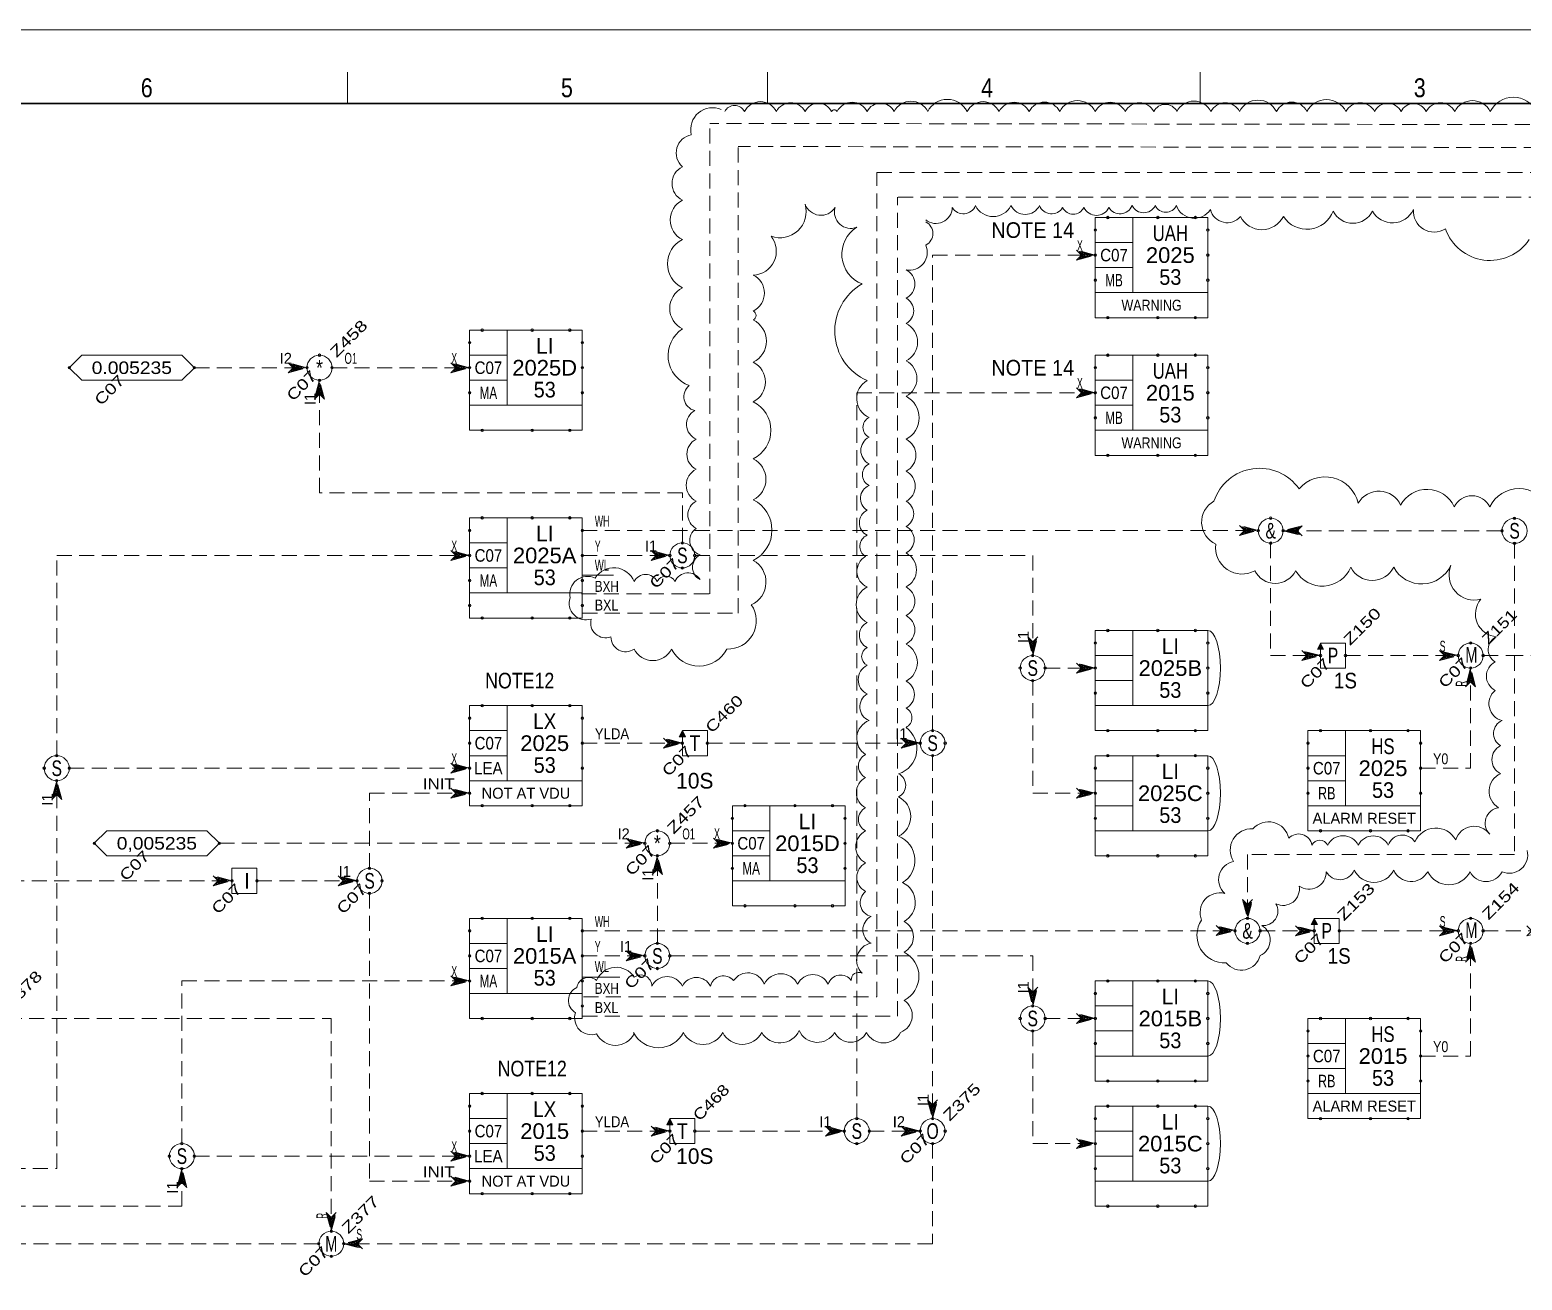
# Model space of a CAD drawing. Header units: millimetres. Extents: x 0 to 841, y 0 to 594.
# Drawn here: x 435.7 to 674.2, y 394.2 to 594 of the extents above; entities that cross this region are included whole.
import ezdxf
from ezdxf.enums import TextEntityAlignment as Align

# ---------------------------------------------------------------- set-up
doc = ezdxf.new("R2010")
doc.units = ezdxf.units.MM
doc.header["$LTSCALE"] = 0.8
doc.header["$PDMODE"] = 32
doc.header["$PDSIZE"] = 0.4
doc.linetypes.add('MEDIUM_DASHED', pattern=[4.5, 3, -1.5])
for name, color, linetype, lineweight in [('1', 7, 'Continuous', 13), ('12', 7, 'Continuous', 13), ('38', 7, 'MEDIUM_DASHED', 13), ('46', 7, 'MEDIUM_DASHED', 13), ('48', 7, 'Continuous', 13), ('50', 7, 'Continuous', 13), ('51', 7, 'Continuous', 13), ('9', 7, 'Continuous', 13)]:
    doc.layers.add(name, color=color, linetype=linetype, lineweight=lineweight)
doc.layers.add('45', color=7, linetype='Continuous')

msp = doc.modelspace()

# ---------------------------------------------------------------- linework, layer by layer
at = {"layer": '1'}
for p, q in [((486.4551, 587.2614), (486.4551, 582.2276)), ((486.4551, 587.2614), (486.4551, 582.2276)), ((553.6134, 587.2614), (553.6134, 582.2276)), ((553.6134, 587.2614), (553.6134, 582.2276)), ((622.7764, 587.2614), (622.7764, 582.2276)), ((622.7764, 587.2614), (622.7764, 582.2276))]:
    msp.add_line(p, q, dxfattribs=at)
at = {"layer": '1', "lineweight": 35}
for points in [[(829.263, 83.2283), (829.263, 582.2276), (10.3331, 582.2276), (10.3331, 10.3819)], [(829.263, 112.0142), (829.263, 582.2276), (10.3331, 582.2276), (10.3331, 10.3819)]]:
    msp.add_lwpolyline(points, dxfattribs=at)
at = {"layer": '12'}
msp.add_lwpolyline([(0, 594), (841, 594), (841, 0), (0, 0)], close=True, dxfattribs=at)
at = {"layer": '38'}
msp.add_line((636.1417, 513.937), (671.0236, 513.937), dxfattribs=at)
for points in [[(523.8583, 503.8583), (544.4094, 503.8583), (544.4094, 579.0551)], [(782.4567, 565.7803), (754.6457, 565.7803), (754.6457, 578.7402), (544.4094, 579.0551)], [(524.0157, 500.7874), (548.8976, 500.7874), (548.8976, 575.3543)], [(782.4567, 548.5835), (748.8976, 548.5835), (748.8976, 575.1181), (548.8976, 575.3543)], [(524.1732, 439.4488), (571.1024, 439.4488), (571.1024, 571.1811)], [(571.1024, 571.1811), (743.937, 571.1811), (743.937, 526.5354), (782.2835, 526.5354)], [(524.0157, 436.378), (574.4094, 436.378), (574.4094, 567.2441)], [(574.4882, 567.2441), (736.063, 567.2441), (739.2126, 567.2441), (739.2126, 509.8425), (782.4567, 509.8433)], [(673.0236, 511.937), (673.0236, 462.2047), (630.315, 462.2047), (630.3465, 452)]]:
    msp.add_lwpolyline(points, dxfattribs=at)
at = {"layer": '46'}
for p, q in [((462, 540), (480, 540)), ((484, 540), (506, 540)), ((524, 514), (632.0472, 514)), ((524, 510), (538, 510)), ((466, 464), (534, 464)), ((538, 464), (548, 464)), ((536, 448), (536, 462)), ((524, 450), (628.3465, 450)), ((632.3465, 450), (641, 450))]:
    msp.add_line(p, q, dxfattribs=at)
at = {"layer": '46', "linetype": 'Continuous'}
for p, q in [((524, 506.8504), (529, 506.8504)), ((524, 442.5984), (530, 442.5984))]:
    msp.add_line(p, q, dxfattribs=at)
at = {"layer": '46'}
for points in [[(580, 482), (580, 558), (606, 558), (603, 558.8), (603.8, 558), (603, 557.2), (606, 558)], [(540, 512), (540, 520), (482, 520), (482, 538)], [(567.8787, 420), (567.8787, 536), (606, 536), (603, 536.8), (603.8, 536), (603, 535.2), (606, 536)], [(440, 478), (440, 510), (506, 510), (503, 510.8), (503.8, 510), (503, 509.2), (506, 510)], [(634, 511.9528), (634, 494), (642, 494)], [(542, 510), (596, 510), (596, 494)], [(646, 494), (664, 494), (661, 494.8), (661.8, 494), (661, 493.2), (664, 494)], [(668, 494), (672, 494), (672, 494), (680, 494), (677, 494.8), (677.8, 494), (677, 493.2), (680, 494)], [(598, 492), (606, 492), (603, 492.8), (603.8, 492), (603, 491.2), (606, 492)], [(658, 476), (666, 476), (666, 492), (665.2, 489), (666, 489.8), (666.8, 489), (666, 492)], [(596, 490), (596, 472), (606, 472), (603, 472.8), (603.8, 472), (603, 471.2), (606, 472)], [(524, 480), (540, 480), (537, 480.8), (537.8, 480), (537, 479.2), (540, 480)], [(544, 480), (578, 480), (575, 480.8), (575.8, 480), (575, 479.2), (578, 480)], [(580, 478), (580, 420), (580.8, 423), (580, 422.2), (579.2, 423), (580, 420)], [(442, 476), (506, 476), (503, 476.8), (503.8, 476), (503, 475.2), (506, 476)], [(231, 412), (440, 412), (440, 474), (439.2, 471), (440, 471.8), (440.8, 471), (440, 474)], [(490, 460), (490, 472), (506, 472), (503, 472.8), (503.8, 472), (503, 471.2), (506, 472)], [(418, 458), (468, 458), (465, 458.8), (465.8, 458), (465, 457.2), (468, 458)], [(472, 458), (488, 458), (485, 458.8), (485.8, 458), (485, 457.2), (488, 458)], [(490, 456), (490, 410), (506, 410), (503, 410.8), (503.8, 410), (503, 409.2), (506, 410)], [(645, 450), (664, 450), (661, 450.8), (661.8, 450), (661, 449.2), (664, 450)], [(668, 450), (678, 450), (675, 450.8), (675.8, 450), (675, 449.2), (678, 450)], [(524, 446), (534, 446), (531, 446.8), (531.8, 446), (531, 445.2), (534, 446)], [(658, 430), (666, 430), (666, 448), (665.2, 445), (666, 445.8), (666.8, 445), (666, 448)], [(538, 446), (596, 446), (596, 438), (596.8, 441), (596, 440.2), (595.2, 441), (596, 438)], [(460, 416), (460, 442), (506, 442), (503, 442.8), (503.8, 442), (503, 441.2), (506, 442)], [(598, 436), (606, 436), (603, 436.8), (603.8, 436), (603, 435.2), (606, 436)], [(432, 436), (483.8787, 436), (483.8787, 402), (484.6787, 405), (483.8787, 404.2), (483.0787, 405), (483.8787, 402)], [(596, 434), (596, 416), (606, 416), (603, 416.8), (603.8, 416), (603, 415.2), (606, 416)], [(524, 418), (538, 418), (535, 418.8), (535.8, 418), (535, 417.2), (538, 418)], [(542, 418), (565.8787, 418), (562.8787, 418.8), (563.6787, 418), (562.8787, 417.2), (565.8787, 418)], [(569.8787, 418), (578, 418), (575, 418.8), (575.8, 418), (575, 417.2), (578, 418)], [(580, 416), (580, 400), (485.8787, 400), (488.8787, 399.2), (488.0787, 400), (488.8787, 400.8), (485.8787, 400)], [(462, 414), (506, 414), (503, 414.8), (503.8, 414), (503, 413.2), (506, 414)], [(141, 406), (460, 406), (460, 412), (459.2, 409), (460, 409.8), (460.8, 409), (460, 412)], [(481.8787, 400), (406, 400), (409, 399.2), (408.2, 400), (409, 400.8), (406, 400)]]:
    msp.add_lwpolyline(points, dxfattribs=at)
for points in [[(605.6, 558), (603.4, 558.6), (604, 558), (603.4, 557.4)], [(605.2, 558), (603.8, 558.4), (604.2, 558), (603.8, 557.6)], [(604.8, 558), (604.2, 558.2), (604.4, 558), (604.2, 557.8)], [(480, 540), (477, 540.8), (477.8, 540), (477, 539.2)], [(479.6, 540), (477.4, 540.6), (478, 540), (477.4, 539.4)], [(479.2, 540), (477.8, 540.4), (478.2, 540), (477.8, 539.6)], [(478.8, 540), (478.2, 540.2), (478.4, 540), (478.2, 539.8)], [(506, 540), (503, 540.8), (503.8, 540), (503, 539.2)], [(505.6, 540), (503.4, 540.6), (504, 540), (503.4, 539.4)], [(505.2, 540), (503.8, 540.4), (504.2, 540), (503.8, 539.6)], [(504.8, 540), (504.2, 540.2), (504.4, 540), (504.2, 539.8)], [(482, 538), (481.2, 535), (482, 535.8), (482.8, 535)], [(482, 537.6), (481.4, 535.4), (482, 536), (482.6, 535.4)], [(482, 537.2), (481.6, 535.8), (482, 536.2), (482.4, 535.8)], [(482, 536.8), (481.8, 536.2), (482, 536.4), (482.2, 536.2)], [(605.6, 536), (603.4, 536.6), (604, 536), (603.4, 535.4)], [(605.2, 536), (603.8, 536.4), (604.2, 536), (603.8, 535.6)], [(604.8, 536), (604.2, 536.2), (604.4, 536), (604.2, 535.8)], [(632.0472, 514), (629.0472, 514.8), (629.8472, 514), (629.0472, 513.2)], [(631.6472, 514), (629.4472, 514.6), (630.0472, 514), (629.4472, 513.4)], [(631.2472, 514), (629.8472, 514.4), (630.2472, 514), (629.8472, 513.6)], [(630.8472, 514), (630.2472, 514.2), (630.4472, 514), (630.2472, 513.8)], [(636.0472, 513.9528), (639.0472, 513.1528), (638.2472, 513.9528), (639.0472, 514.7528)], [(636.4472, 513.9528), (638.6472, 513.3528), (638.0472, 513.9528), (638.6472, 514.5528)], [(636.8472, 513.9528), (638.2472, 513.5528), (637.8472, 513.9528), (638.2472, 514.3528)], [(637.2472, 513.9528), (637.8472, 513.7528), (637.6472, 513.9528), (637.8472, 514.1528)], [(505.6, 510), (503.4, 510.6), (504, 510), (503.4, 509.4)], [(538, 510), (535, 510.8), (535.8, 510), (535, 509.2)], [(537.6, 510), (535.4, 510.6), (536, 510), (535.4, 509.4)], [(505.2, 510), (503.8, 510.4), (504.2, 510), (503.8, 509.6)], [(504.8, 510), (504.2, 510.2), (504.4, 510), (504.2, 509.8)], [(537.2, 510), (535.8, 510.4), (536.2, 510), (535.8, 509.6)], [(536.8, 510), (536.2, 510.2), (536.4, 510), (536.2, 509.8)], [(596, 494), (596.8, 497), (596, 496.2), (595.2, 497)], [(596, 494.4), (596.6, 496.6), (596, 496), (595.4, 496.6)], [(596, 494.8), (596.4, 496.2), (596, 495.8), (595.6, 496.2)], [(596, 495.2), (596.2, 495.8), (596, 495.6), (595.8, 495.8)], [(642, 494), (639, 494.8), (639.8, 494), (639, 493.2)], [(641.6, 494), (639.4, 494.6), (640, 494), (639.4, 493.4)], [(641.2, 494), (639.8, 494.4), (640.2, 494), (639.8, 493.6)], [(640.8, 494), (640.2, 494.2), (640.4, 494), (640.2, 493.8)], [(663.6, 494), (661.4, 494.6), (662, 494), (661.4, 493.4)], [(663.2, 494), (661.8, 494.4), (662.2, 494), (661.8, 493.6)], [(662.8, 494), (662.2, 494.2), (662.4, 494), (662.2, 493.8)], [(605.6, 492), (603.4, 492.6), (604, 492), (603.4, 491.4)], [(605.2, 492), (603.8, 492.4), (604.2, 492), (603.8, 491.6)], [(604.8, 492), (604.2, 492.2), (604.4, 492), (604.2, 491.8)], [(666, 491.6), (665.4, 489.4), (666, 490), (666.6, 489.4)], [(666, 491.2), (665.6, 489.8), (666, 490.2), (666.4, 489.8)], [(666, 490.8), (665.8, 490.2), (666, 490.4), (666.2, 490.2)], [(539.6, 480), (537.4, 480.6), (538, 480), (537.4, 479.4)], [(539.2, 480), (537.8, 480.4), (538.2, 480), (537.8, 479.6)], [(538.8, 480), (538.2, 480.2), (538.4, 480), (538.2, 479.8)], [(577.6, 480), (575.4, 480.6), (576, 480), (575.4, 479.4)], [(577.2, 480), (575.8, 480.4), (576.2, 480), (575.8, 479.6)], [(576.8, 480), (576.2, 480.2), (576.4, 480), (576.2, 479.8)], [(505.6, 476), (503.4, 476.6), (504, 476), (503.4, 475.4)], [(505.2, 476), (503.8, 476.4), (504.2, 476), (503.8, 475.6)], [(504.8, 476), (504.2, 476.2), (504.4, 476), (504.2, 475.8)], [(440, 473.6), (439.4, 471.4), (440, 472), (440.6, 471.4)], [(440, 473.2), (439.6, 471.8), (440, 472.2), (440.4, 471.8)], [(440, 472.8), (439.8, 472.2), (440, 472.4), (440.2, 472.2)], [(505.6, 472), (503.4, 472.6), (504, 472), (503.4, 471.4)], [(505.2, 472), (503.8, 472.4), (504.2, 472), (503.8, 471.6)], [(605.6, 472), (603.4, 472.6), (604, 472), (603.4, 471.4)], [(605.2, 472), (603.8, 472.4), (604.2, 472), (603.8, 471.6)], [(504.8, 472), (504.2, 472.2), (504.4, 472), (504.2, 471.8)], [(604.8, 472), (604.2, 472.2), (604.4, 472), (604.2, 471.8)], [(534, 464), (531, 464.8), (531.8, 464), (531, 463.2)], [(533.6, 464), (531.4, 464.6), (532, 464), (531.4, 463.4)], [(533.2, 464), (531.8, 464.4), (532.2, 464), (531.8, 463.6)], [(532.8, 464), (532.2, 464.2), (532.4, 464), (532.2, 463.8)], [(548, 464), (545, 464.8), (545.8, 464), (545, 463.2)], [(547.6, 464), (545.4, 464.6), (546, 464), (545.4, 463.4)], [(547.2, 464), (545.8, 464.4), (546.2, 464), (545.8, 463.6)], [(546.8, 464), (546.2, 464.2), (546.4, 464), (546.2, 463.8)], [(536, 462), (535.2, 459), (536, 459.8), (536.8, 459)], [(536, 461.6), (535.4, 459.4), (536, 460), (536.6, 459.4)], [(536, 461.2), (535.6, 459.8), (536, 460.2), (536.4, 459.8)], [(536, 460.8), (535.8, 460.2), (536, 460.4), (536.2, 460.2)], [(467.6, 458), (465.4, 458.6), (466, 458), (465.4, 457.4)], [(467.2, 458), (465.8, 458.4), (466.2, 458), (465.8, 457.6)], [(466.8, 458), (466.2, 458.2), (466.4, 458), (466.2, 457.8)], [(487.6, 458), (485.4, 458.6), (486, 458), (485.4, 457.4)], [(487.2, 458), (485.8, 458.4), (486.2, 458), (485.8, 457.6)], [(486.8, 458), (486.2, 458.2), (486.4, 458), (486.2, 457.8)], [(630.3465, 452), (631.1465, 455), (630.3465, 454.2), (629.5465, 455)], [(630.3465, 452.4), (630.9465, 454.6), (630.3465, 454), (629.7465, 454.6)], [(630.3465, 452.8), (630.7465, 454.2), (630.3465, 453.8), (629.9465, 454.2)], [(630.3465, 453.2), (630.5465, 453.8), (630.3465, 453.6), (630.1465, 453.8)], [(628.3465, 450.0472), (625.3465, 450.8472), (626.1465, 450.0472), (625.3465, 449.2472)], [(627.9465, 450.0472), (625.7465, 450.6472), (626.3465, 450.0472), (625.7465, 449.4472)], [(627.5465, 450.0472), (626.1465, 450.4472), (626.5465, 450.0472), (626.1465, 449.6472)], [(627.1465, 450.0472), (626.5465, 450.2472), (626.7465, 450.0472), (626.5465, 449.8472)], [(641, 450), (638, 450.8), (638.8, 450), (638, 449.2)], [(640.6, 450), (638.4, 450.6), (639, 450), (638.4, 449.4)], [(640.2, 450), (638.8, 450.4), (639.2, 450), (638.8, 449.6)], [(639.8, 450), (639.2, 450.2), (639.4, 450), (639.2, 449.8)], [(663.6, 450), (661.4, 450.6), (662, 450), (661.4, 449.4)], [(663.2, 450), (661.8, 450.4), (662.2, 450), (661.8, 449.6)], [(662.8, 450), (662.2, 450.2), (662.4, 450), (662.2, 449.8)], [(533.6, 446), (531.4, 446.6), (532, 446), (531.4, 445.4)], [(533.2, 446), (531.8, 446.4), (532.2, 446), (531.8, 445.6)], [(532.8, 446), (532.2, 446.2), (532.4, 446), (532.2, 445.8)], [(666, 447.6), (665.4, 445.4), (666, 446), (666.6, 445.4)], [(666, 447.2), (665.6, 445.8), (666, 446.2), (666.4, 445.8)], [(666, 446.8), (665.8, 446.2), (666, 446.4), (666.2, 446.2)], [(505.6, 442), (503.4, 442.6), (504, 442), (503.4, 441.4)], [(505.2, 442), (503.8, 442.4), (504.2, 442), (503.8, 441.6)], [(504.8, 442), (504.2, 442.2), (504.4, 442), (504.2, 441.8)], [(596, 438.4), (596.6, 440.6), (596, 440), (595.4, 440.6)], [(596, 438.8), (596.4, 440.2), (596, 439.8), (595.6, 440.2)], [(596, 439.2), (596.2, 439.8), (596, 439.6), (595.8, 439.8)], [(605.6, 436), (603.4, 436.6), (604, 436), (603.4, 435.4)], [(605.2, 436), (603.8, 436.4), (604.2, 436), (603.8, 435.6)], [(604.8, 436), (604.2, 436.2), (604.4, 436), (604.2, 435.8)], [(580, 420.4), (580.6, 422.6), (580, 422), (579.4, 422.6)], [(580, 420.8), (580.4, 422.2), (580, 421.8), (579.6, 422.2)], [(580, 421.2), (580.2, 421.8), (580, 421.6), (579.8, 421.8)], [(537.6, 418), (535.4, 418.6), (536, 418), (535.4, 417.4)], [(537.2, 418), (535.8, 418.4), (536.2, 418), (535.8, 417.6)], [(536.8, 418), (536.2, 418.2), (536.4, 418), (536.2, 417.8)], [(565.4787, 418), (563.2787, 418.6), (563.8787, 418), (563.2787, 417.4)], [(565.0787, 418), (563.6787, 418.4), (564.0787, 418), (563.6787, 417.6)], [(564.6787, 418), (564.0787, 418.2), (564.2787, 418), (564.0787, 417.8)], [(577.6, 418), (575.4, 418.6), (576, 418), (575.4, 417.4)], [(577.2, 418), (575.8, 418.4), (576.2, 418), (575.8, 417.6)], [(576.8, 418), (576.2, 418.2), (576.4, 418), (576.2, 417.8)], [(605.6, 416), (603.4, 416.6), (604, 416), (603.4, 415.4)], [(605.2, 416), (603.8, 416.4), (604.2, 416), (603.8, 415.6)], [(604.8, 416), (604.2, 416.2), (604.4, 416), (604.2, 415.8)], [(505.6, 414), (503.4, 414.6), (504, 414), (503.4, 413.4)], [(505.2, 414), (503.8, 414.4), (504.2, 414), (503.8, 413.6)], [(504.8, 414), (504.2, 414.2), (504.4, 414), (504.2, 413.8)], [(460, 411.6), (459.4, 409.4), (460, 410), (460.6, 409.4)], [(460, 411.2), (459.6, 409.8), (460, 410.2), (460.4, 409.8)], [(460, 410.8), (459.8, 410.2), (460, 410.4), (460.2, 410.2)], [(505.6, 410), (503.4, 410.6), (504, 410), (503.4, 409.4)], [(505.2, 410), (503.8, 410.4), (504.2, 410), (503.8, 409.6)], [(504.8, 410), (504.2, 410.2), (504.4, 410), (504.2, 409.8)], [(483.8787, 402.4), (484.4787, 404.6), (483.8787, 404), (483.2787, 404.6)], [(483.8787, 402.8), (484.2787, 404.2), (483.8787, 403.8), (483.4787, 404.2)], [(483.8787, 403.2), (484.0787, 403.8), (483.8787, 403.6), (483.6787, 403.8)], [(486.2787, 400), (488.4787, 399.4), (487.8787, 400), (488.4787, 400.6)], [(486.6787, 400), (488.0787, 399.6), (487.6787, 400), (488.0787, 400.4)], [(487.0787, 400), (487.6787, 399.8), (487.4787, 400), (487.6787, 400.2)]]:
    msp.add_lwpolyline(points, close=True, dxfattribs=at)
at = {"layer": '48'}
for p, q in [((612, 564), (612, 552)), ((606, 560), (612, 560)), ((606, 556), (612, 556)), ((512, 546), (512, 534)), ((506, 542), (512, 542)), ((612, 542), (612, 530)), ((506, 538), (512, 538)), ((606, 538), (612, 538)), ((606, 534), (612, 534)), ((512, 516), (512, 504)), ((506, 512), (512, 512)), ((506, 508), (512, 508)), ((612, 498), (612, 486)), ((612, 494), (606, 494)), ((612, 490), (606, 490)), ((512, 486), (512, 474)), ((506, 482), (512, 482)), ((646, 482), (646, 470)), ((506, 478), (512, 478)), ((612, 478), (612, 466)), ((640, 478), (646, 478)), ((612, 474), (606, 474)), ((640, 474), (646, 474)), ((554, 470), (554, 458)), ((612, 470), (606, 470)), ((548, 466), (554, 466)), ((548, 462), (554, 462)), ((512, 452), (512, 440)), ((506, 448), (512, 448)), ((506, 444), (512, 444)), ((612, 442), (612, 430)), ((612, 438), (606, 438)), ((646, 436), (646, 424)), ((612, 434), (606, 434)), ((640, 432), (646, 432)), ((640, 428), (646, 428)), ((512, 424), (512, 412)), ((506, 420), (512, 420)), ((612, 422), (612, 410)), ((612, 418), (606, 418)), ((506, 416), (512, 416)), ((612, 414), (606, 414))]:
    msp.add_line(p, q, dxfattribs=at)
for points in [[(606, 564), (624, 564), (624, 552), (606, 552)], [(506, 546), (524, 546), (524, 534), (506, 534)], [(442, 540), (444, 542), (460, 542), (462, 540), (460, 538), (444, 538)], [(606, 542), (624, 542), (624, 530), (606, 530)], [(506, 516), (524, 516), (524, 504), (506, 504)], [(606, 498), (624, 498), (624, 486), (606, 486)], [(642, 496), (641.5, 495), (642.5, 495)], [(642, 492), (646, 492), (646, 496), (642, 496)], [(506, 486), (524, 486), (524, 474), (506, 474)], [(540, 482), (539.5, 481), (540.5, 481)], [(540, 478), (544, 478), (544, 482), (540, 482)], [(640, 482), (658, 482), (658, 470), (640, 470)], [(606, 478), (624, 478), (624, 466), (606, 466)], [(548, 470), (566, 470), (566, 458), (548, 458)], [(446, 464), (448, 466), (464, 466), (466, 464), (464, 462), (448, 462)], [(468, 456), (472, 456), (472, 460), (468, 460)], [(506, 452), (524, 452), (524, 440), (506, 440)], [(641, 452), (640.5, 451), (641.5, 451)], [(641, 448), (645, 448), (645, 452), (641, 452)], [(606, 442), (624, 442), (624, 430), (606, 430)], [(640, 436), (658, 436), (658, 424), (640, 424)], [(506, 424), (524, 424), (524, 412), (506, 412)], [(538, 420), (537.5, 419), (538.5, 419)], [(538, 416), (542, 416), (542, 420), (538, 420)], [(606, 422), (624, 422), (624, 410), (606, 410)]]:
    msp.add_lwpolyline(points, close=True, dxfattribs=at)
for points in [[(606, 552), (606, 548), (624, 548), (624, 552)], [(506, 534), (506, 530), (524, 530), (524, 534)], [(606, 530), (606, 526), (624, 526), (624, 530)], [(506, 504), (506, 500), (524, 500), (524, 504)], [(641.6378, 495.1024), (642.0315, 495.7323), (642.3465, 495.1024), (641.7953, 495.1024), (642.0315, 495.4961), (642.189, 495.1811), (641.9528, 495.1811)], [(606, 486), (606, 482), (624, 482), (624, 486)], [(539.6378, 481.1024), (540.0315, 481.7323), (540.3465, 481.1024), (539.7953, 481.1024), (540.0315, 481.4961), (540.189, 481.1811), (539.9528, 481.1811)], [(506, 474), (506, 470), (524, 470), (524, 474)], [(640, 470), (640, 466), (658, 466), (658, 470)], [(606, 466), (606, 462), (624, 462), (624, 466)], [(548, 458), (548, 454), (566, 454), (566, 458)], [(640.6378, 451.1024), (641.0315, 451.7323), (641.3465, 451.1024), (640.7953, 451.1024), (641.0315, 451.4961), (641.189, 451.1811), (640.9528, 451.1811)], [(506, 440), (506, 436), (524, 436), (524, 440)], [(606, 430), (606, 426), (624, 426), (624, 430)], [(640, 424), (640, 420), (658, 420), (658, 424)], [(537.6378, 419.1024), (538.0315, 419.7323), (538.3465, 419.1024), (537.7953, 419.1024), (538.0315, 419.4961), (538.189, 419.1811), (537.9528, 419.1811)], [(506, 412), (506, 408), (524, 408), (524, 412)], [(606, 410), (606, 406), (624, 406), (624, 410)]]:
    msp.add_lwpolyline(points, dxfattribs=at)
for centre in [(482, 540), (634.0472, 513.9528), (673.0236, 513.937), (540, 510), (596, 492), (666, 494), (580, 480), (440, 476), (536, 464), (490, 458), (630.3465, 450), (666, 450), (536, 446), (596, 436), (567.8787, 418), (580, 418), (460, 414), (483.8787, 400)]:
    msp.add_circle(centre, 2, dxfattribs=at)
for centre in [(624, 492), (624, 472), (624, 436), (624, 416)]:
    msp.add_ellipse(centre, major_axis=(0, -6), ratio=0.333333, start_param=6.28318531, end_param=9.42477796, dxfattribs=at)
for p in [(608, 564), (616, 564), (622, 564), (606, 562), (624, 562), (606, 558), (624, 558), (606, 554), (624, 554), (608, 548), (616, 548), (622, 548), (506, 544), (508, 546), (516, 546), (522, 546), (524, 544), (482, 542), (608, 542), (616, 542), (622, 542), (442, 540), (462, 540), (480, 540), (484, 540), (506, 540), (524, 540), (606, 540), (624, 540), (482, 538), (506, 536), (524, 536), (606, 536), (624, 536), (606, 532), (624, 532), (508, 530), (516, 530), (522, 530), (608, 526), (616, 526), (622, 526), (508, 516), (516, 516), (522, 516), (634.0472, 515.9528), (673.0236, 515.937), (506, 514), (524, 514), (632.0472, 513.9528), (636.0472, 513.9528), (671.0236, 513.937), (540, 512), (634.0472, 511.9528), (673.0236, 511.937), (506, 510), (524, 510), (538, 510), (540, 508), (542, 510), (506, 506), (524, 506), (506, 502), (524, 502), (508, 500), (516, 500), (522, 500), (606, 496), (608, 498), (616, 498), (622, 498), (624, 496), (666, 496), (596, 494), (642, 494), (646, 494), (664, 494), (668, 494), (594, 492), (598, 492), (606, 492), (624, 492), (666, 492), (596, 490), (606, 488), (624, 488), (508, 486), (516, 486), (522, 486), (506, 484), (524, 484), (580, 482), (608, 482), (616, 482), (622, 482), (642, 482), (650, 482), (656, 482), (506, 480), (524, 480), (540, 480), (544, 480), (578, 480), (582, 480), (640, 480), (658, 480), (440, 478), (580, 478), (608, 478), (616, 478), (622, 478), (438, 476), (442, 476), (506, 476), (524, 476), (606, 476), (624, 476), (640, 476), (658, 476), (440, 474), (506, 472), (508, 470), (516, 470), (522, 470), (550, 470), (558, 470), (564, 470), (606, 472), (624, 472), (640, 472), (658, 472), (548, 468), (566, 468), (606, 468), (624, 468), (536, 466), (642, 466), (650, 466), (656, 466), (446, 464), (466, 464), (534, 464), (538, 464), (548, 464), (566, 464), (536, 462), (608, 462), (616, 462), (622, 462), (468, 458), (472, 458), (488, 458), (490, 460), (492, 458), (548, 460), (566, 460), (490, 456), (550, 454), (558, 454), (564, 454), (508, 452), (516, 452), (522, 452), (630.3465, 452), (666, 452), (506, 450), (524, 450), (628.3465, 450), (632.3465, 450), (641, 450), (645, 450), (664, 450), (668, 450), (506, 446), (524, 446), (534, 446), (536, 448), (538, 446), (630.3465, 448), (666, 448), (536, 444), (506, 442), (524, 442), (608, 442), (616, 442), (622, 442), (606, 440), (624, 440), (524, 438), (596, 438), (508, 436), (516, 436), (522, 436), (594, 436), (596, 434), (598, 436), (606, 436), (624, 436), (640, 434), (642, 436), (650, 436), (656, 436), (658, 434), (606, 432), (624, 432), (640, 430), (658, 430), (608, 426), (616, 426), (622, 426), (640, 426), (658, 426), (508, 424), (516, 424), (522, 424), (506, 422), (524, 422), (567.8787, 420), (580, 420), (606, 420), (608, 422), (616, 422), (622, 422), (624, 420), (642, 420), (650, 420), (656, 420), (506, 418), (524, 418), (538, 418), (542, 418), (565.8787, 418), (569.8787, 418), (578, 418), (582, 418), (460, 416), (567.8787, 416), (580, 416), (606, 416), (624, 416), (458, 414), (462, 414), (506, 414), (524, 414), (460, 412), (606, 412), (624, 412), (506, 410), (508, 408), (516, 408), (522, 408), (608, 406), (616, 406), (622, 406), (483.8787, 402), (481.8787, 400), (485.8787, 400), (483.8787, 398)]:
    msp.add_point(p, dxfattribs=at)
at = {"layer": '51'}
for centre, radius, start, end in [((552.4803, 579.662), 2.8626, 26.62456, 153.37544), ((557.3228, 579.8002), 2.5543, 26.62456, 153.37544), ((561.7323, 579.8791), 2.3782, 26.62456, 153.37544), ((567.126, 579.741), 2.6864, 26.62456, 153.37544), ((571.6929, 579.8594), 2.4222, 26.62456, 153.37544), ((576.5354, 579.6028), 2.9947, 26.62456, 153.37544), ((582.3622, 579.366), 3.5232, 26.62456, 153.37544), ((588.0709, 579.662), 2.8626, 26.62456, 153.37544), ((593.0315, 579.741), 2.6864, 26.62456, 153.37544), ((597.874, 579.7212), 2.7305, 26.62456, 153.37544), ((603.1496, 579.5239), 3.1709, 26.62456, 153.37544), ((608.3858, 579.741), 2.6864, 26.62456, 153.37544), ((613.0709, 579.8002), 2.5543, 26.62456, 153.37544), ((617.2047, 580.0173), 2.0699, 26.62456, 153.37544), ((621.7717, 579.5831), 3.0388, 26.62456, 153.37544), ((626.7717, 579.8002), 2.5543, 26.62456, 153.37544), ((632.0079, 579.4647), 3.303, 26.62456, 153.37544), ((637.4016, 579.7212), 2.7305, 26.62456, 153.37544), ((642.9528, 579.3857), 3.4792, 26.62456, 153.37544), ((648.3465, 579.8002), 2.5543, 26.62456, 153.37544), ((652.7559, 579.8791), 2.3782, 26.62456, 153.37544), ((656.8898, 579.9383), 2.246, 26.62456, 153.37544), ((661.1811, 579.8002), 2.5543, 26.62456, 153.37544), ((666.2992, 579.5239), 3.1709, 26.62456, 153.37544), ((672.8346, 579.0897), 4.1398, 26.62456, 153.37544), ((544.8254, 578.0481), 3.5017, 66.52239, 193.27328), ((548.3465, 580.1554), 1.7616, 26.62456, 153.37544), ((564.2913, 580.7278), 0.4844, 26.62456, 153.37544), ((541.9915, 574.3298), 2.9703, 101.14592, 227.8968), ((541.3421, 569.4488), 2.9947, 116.62456, 243.37544), ((541.5789, 563.622), 3.5232, 116.62456, 243.37544), ((555.6069, 564.9445), 4.1748, 249.91474, 16.66563), ((562.146, 567.07), 2.7041, 200.07827, 326.82915), ((566.9312, 564.8841), 2.6188, 164.35087, 291.10175), ((580.5302, 565.6721), 2.6207, 231.46695, 358.21783), ((584.9211, 566.6756), 2.0774, 211.48907, 338.23996), ((589.685, 567.3265), 3.1709, 206.62456, 333.37544), ((594.8031, 567.0502), 2.5543, 206.62456, 333.37544), ((599.016, 566.6756), 2.0774, 201.76004, 328.51093), ((602.4803, 566.4392), 1.8937, 206.62456, 333.37544), ((606.1811, 566.5971), 2.246, 206.62456, 333.37544), ((609.9604, 566.6756), 2.0774, 211.48907, 338.23996), ((613.7402, 566.8331), 2.0699, 206.62456, 333.37544), ((617.2835, 566.7542), 1.8937, 206.62456, 333.37544), ((621.8508, 566.9523), 3.0591, 200.0111, 326.76198), ((577.97, 561.4567), 2.0699, 296.62456, 63.37544), ((627.0873, 565.9283), 2.7563, 193.69856, 320.44944), ((632.6378, 565.8903), 3.8315, 206.62456, 333.37544), ((639.8223, 566.5997), 4.4743, 212.84019, 339.59108), ((647.1654, 566.6183), 3.5232, 206.62456, 333.37544), ((653.5235, 566.7956), 3.6577, 208.69459, 335.44547), ((660.1792, 565.023), 3.3383, 175.6608, 302.41169), ((551.1967, 558.6239), 3.8234, 272.12598, 38.87687), ((570.5767, 558.1305), 5.0877, 122.0884, 248.83928), ((669.0956, 564.6937), 7.5492, 199.25079, 326.00167), ((541.9341, 556.6142), 4.3159, 116.62456, 243.37544), ((576.336, 558.4272), 2.8199, 257.96475, 24.71563), ((549.8978, 551.9291), 3.2149, 296.62456, 63.37544), ((574.6033, 553.3858), 2.5543, 296.62456, 63.37544), ((541.6381, 549.4882), 3.6553, 116.62456, 243.37544), ((573.0021, 545.8667), 8.6431, 119.54528, 246.29616), ((574.7415, 549.0945), 2.246, 296.62456, 63.37544), ((550.9833, 548.3465), 0.7927, 296.62456, 63.37544), ((549.6413, 544.252), 3.7874, 296.62456, 63.37544), ((574.2481, 544.0945), 3.347, 296.62456, 63.37544), ((542.8208, 541.9692), 5.102, 123.56554, 250.31643), ((549.7597, 537.7165), 3.5232, 296.62456, 63.37544), ((574.327, 538.2677), 3.1709, 296.62456, 63.37544), ((542.542, 535.3746), 2.2977, 128.79602, 255.5469), ((571.1653, 535.0789), 3.3077, 119.67744, 246.42833), ((549.0492, 530), 5.1086, 296.62456, 63.37544), ((574.031, 532.0079), 3.8315, 296.62456, 63.37544), ((543.2313, 530.9254), 2.5577, 119.58549, 246.33638), ((570.632, 530.4724), 1.7616, 116.62456, 243.37544), ((543.4086, 526.1811), 2.6864, 116.62456, 243.37544), ((570.9083, 526.7717), 2.3782, 116.62456, 243.37544), ((574.4652, 526.0236), 2.8626, 296.62456, 63.37544), ((549.7005, 522.1654), 3.6553, 296.62456, 63.37544), ((543.4876, 521.2205), 2.8626, 116.62456, 243.37544), ((570.7109, 522.9134), 1.9378, 116.62456, 243.37544), ((574.5441, 521.063), 2.6864, 296.62456, 63.37544), ((632.2651, 516.2313), 7.6981, 34.84737, 161.59826), ((642.7347, 517.1198), 5.4369, 13.03857, 139.78945), ((570.6718, 519.1337), 2.209, 112.05064, 238.80152), ((651.3384, 516.4917), 3.7915, 23.96156, 150.71244), ((659.0353, 515.7621), 4.8022, 25.04801, 151.79889), ((673.7402, 515.4467), 5.2408, 26.62456, 153.37544), ((543.2902, 516.4961), 2.4222, 116.62456, 243.37544), ((548.911, 514.0551), 5.4169, 296.62456, 63.37544), ((574.7415, 516.6535), 2.246, 296.62456, 63.37544), ((626.8352, 515.3152), 3.8355, 119.25699, 246.00788), ((666.2205, 516.3743), 3.1709, 26.62456, 153.37544), ((570.5341, 515.2362), 2.246, 116.62456, 243.37544), ((543.5854, 512.3626), 2.4041, 125.05153, 251.80241), ((570.2581, 511.4762), 1.8983, 112.63364, 239.38453), ((574.6823, 512.5197), 2.3782, 296.62456, 63.37544), ((629.4516, 511.2442), 4.2143, 172.27022, 299.02111), ((543.8215, 508.1102), 2.202, 116.62456, 243.37544), ((549.4048, 505.7482), 3.9675, 294.07975, 60.83064), ((570.6331, 507.4608), 2.7337, 119.39477, 246.14566), ((574.3862, 507.6772), 3.0388, 296.62456, 63.37544), ((642.3028, 510.0451), 4.9421, 210.20089, 336.95177), ((650.2756, 509.8273), 3.8315, 206.62456, 333.37544), ((658.1888, 510.5571), 5.1117, 208.59949, 335.35037), ((666.598, 506.9126), 4.056, 158.10311, 284.85399), ((524.8446, 503.7966), 2.8545, 64.73214, 191.48302), ((529.0351, 504.5432), 3.4928, 21.56094, 148.31182), ((534.1339, 504.8992), 2.0699, 26.62456, 153.37544), ((537.4016, 505.1163), 1.5854, 26.62456, 153.37544), ((540.9057, 504.9777), 2.2529, 31.10916, 157.86005), ((634.7638, 509.1972), 3.6553, 206.62456, 333.37544), ((570.9486, 502.126), 3.1709, 116.62456, 243.37544), ((574.6033, 502.6772), 2.5543, 296.62456, 63.37544), ((524.5888, 502.3841), 2.6781, 161.62456, 288.37544), ((547.2789, 499.5695), 4.5342, 267.56996, 34.32084), ((670.3976, 500.6316), 3.6316, 139.45821, 266.2091), ((527.7184, 499.2146), 2.37, 164.63735, 291.38823), ((570.5341, 497.2835), 2.246, 116.62456, 243.37544), ((574.6033, 498.1102), 2.5543, 296.62456, 63.37544), ((530.9265, 496.9512), 2.3445, 178.61538, 305.36626), ((671.0459, 494.9408), 2.2499, 113.2581, 240.00898), ((535.2756, 496.5393), 3.347, 206.62456, 333.37544), ((542.6772, 497.2498), 4.9325, 206.62456, 333.37544), ((570.2381, 493.8583), 1.5854, 116.62456, 243.37544), ((574.2678, 492.874), 3.303, 296.62456, 63.37544), ((570.6723, 490.1575), 2.5543, 116.62456, 243.37544), ((671.066, 490.7087), 2.5543, 116.62456, 243.37544), ((574.6625, 487.7559), 2.4222, 296.62456, 63.37544), ((570.7508, 485.827), 2.3847, 120.86095, 247.61184), ((671.6763, 486.2999), 2.7563, 129.55056, 256.30144), ((574.9783, 484.0551), 1.7176, 296.62456, 63.37544), ((570.9287, 480.7674), 3.0544, 110.83176, 237.58264), ((573.3023, 479.1149), 4.1921, 287.55806, 54.30894), ((671.9121, 481.555), 2.2499, 113.2581, 240.00898), ((671.9124, 477.3622), 2.5103, 116.62456, 243.37544), ((570.2189, 476.3386), 2.0699, 116.62456, 243.37544), ((573.6393, 473.2677), 2.0699, 296.62456, 63.37544), ((671.9917, 472.3226), 3.0439, 113.30678, 240.05766), ((570.4952, 472.0866), 2.6864, 116.62456, 243.37544), ((572.988, 468.2677), 3.5232, 296.62456, 63.37544), ((570.2189, 467.8346), 2.0699, 116.62456, 243.37544), ((670.8295, 467.2038), 2.5068, 98.18961, 224.94049), ((570.5742, 463.4252), 2.8626, 116.62456, 243.37544), ((630.9483, 462.9311), 3.3762, 86.04533, 212.79621), ((633.6801, 464.1104), 3.322, 12.03564, 138.78652), ((638.5032, 463.3244), 2.1598, 10.03722, 136.7881), ((645.5906, 462.4771), 2.7305, 26.62456, 153.37544), ((650.4331, 462.4969), 2.6864, 26.62456, 153.37544), ((655.0988, 462.9106), 2.3981, 34.0106, 160.76149), ((660.4333, 462.7713), 3.6596, 29.38367, 156.13455), ((666.5557, 463.6382), 3.0771, 35.68245, 162.43333), ((573.0267, 461.2594), 4.1547, 301.48907, 68.23996), ((641.8898, 463.0692), 1.4093, 26.62456, 153.37544), ((672.1828, 462.1483), 2.9378, 246.76004, 13.51093), ((570.436, 458.5827), 2.5543, 116.62456, 243.37544), ((628.6844, 458.1881), 2.9703, 101.14592, 227.8968), ((640.1757, 459.3926), 2.7383, 234.42602, 1.1769), ((645.0983, 460.6919), 2.5137, 209.63735, 336.38823), ((650.5512, 461.2639), 3.5232, 206.62456, 333.37544), ((656.4765, 460.9287), 3.0416, 204.13501, 330.88589), ((662.5197, 461.1461), 3.7874, 206.62456, 333.37544), ((668.4646, 460.7317), 2.8626, 206.62456, 333.37544), ((570.731, 454.5084), 2.2977, 128.79602, 255.5469), ((573.7558, 454.5471), 3.4817, 298.7993, 65.55019), ((625.9083, 452.9307), 3.1528, 75.58921, 202.3401), ((636.0218, 456.6756), 2.6073, 244.07514, 10.82602), ((632.8718, 453.1708), 2.3208, 263.23604, 29.98693), ((571.2232, 450.1575), 2.3782, 116.62456, 243.37544), ((574.2094, 449.0551), 2.7305, 296.62456, 63.37544), ((626.6777, 449.2939), 4.4192, 146.51109, 273.26197), ((631.2764, 448.5238), 2.6897, 293.809, 60.55989), ((570.6527, 445.2747), 2.801, 100.18418, 226.93506), ((573.4989, 442.7559), 4.3159, 296.62456, 63.37544), ((629.3496, 446.8342), 3.1097, 218.88933, 345.64022), ((529.4295, 440.8229), 3.3612, 31.88695, 158.63784), ((525.0007, 440.7066), 1.8664, 45.91461, 172.66549), ((533.3455, 441.1793), 1.7726, 0.05951, 126.81039), ((537.5591, 439.9575), 2.7305, 26.62456, 153.37544), ((542.2441, 440.0561), 2.5103, 26.62456, 153.37544), ((546.5557, 440.6866), 2.1258, 39.79711, 166.54799), ((550.4918, 440.548), 2.7478, 20.18296, 146.93384), ((555.748, 440.154), 2.9947, 26.62456, 153.37544), ((560.8661, 440.2724), 2.7305, 26.62456, 153.37544), ((565.2956, 440.8441), 2.0927, 35.0957, 161.84659), ((568.1701, 442.2036), 1.1726, 60.91144, 187.66232), ((524.038, 438.8778), 2.2499, 113.2581, 240.00898), ((525.455, 436.0849), 2.6781, 161.62456, 288.37544), ((573.8746, 436.4767), 2.8792, 290.47793, 57.22882), ((529.2913, 435.0433), 3.347, 206.62456, 333.37544), ((536.1811, 435.7729), 4.448, 206.62456, 333.37544), ((543.3071, 435.3584), 3.5232, 206.62456, 333.37544), ((549.5669, 435.3387), 3.4792, 206.62456, 333.37544), ((555.5903, 435.437), 3.3517, 209.63735, 336.38823), ((561.575, 435.358), 3.1758, 203.44473, 330.19561), ((566.8898, 435.0624), 2.8626, 206.62456, 333.37544), ((572.1654, 435.1413), 3.0388, 206.62456, 333.37544)]:
    msp.add_arc(centre, radius, start, end, dxfattribs=at)
at = {"layer": '9'}
msp.add_lwpolyline([(0, 0), (841, 0), (841, 594), (0, 594)], close=True, dxfattribs=at)
msp.add_lwpolyline([(0, 0), (841, 0), (841, 594), (0, 594)], close=True, dxfattribs=at)

# ---------------------------------------------------------------- texts
at = {"layer": '1', "width": 0.85}
for s, p in [('6', (454.3846, 583.2346)), ('6', (454.3846, 583.2346)), ('5', (521.5429, 583.2346)), ('5', (521.5429, 583.2346)), ('4', (588.7012, 583.2346)), ('4', (588.7012, 583.2346)), ('3', (657.8642, 583.2346)), ('3', (657.8642, 583.2346))]:
    msp.add_text(s, height=3.02, dxfattribs=at).set_placement(p, align=Align.CENTER)
at = {"layer": '12'}
for s, width, p in [('NOTE 14', 0.95, (596, 560.7496)), ('NOTE 14', 0.95, (596, 538.7496)), ('NOTE12', 0.85, (514, 488.7496)), ('NOTE12', 0.85, (516, 426.7496))]:
    msp.add_text(s, height=2.5, dxfattribs=dict(at, width=width)).set_placement(p, align=Align.CENTER)
at = {"layer": '45'}
for s, width, p in [('X', 0.6, (603.0669, 558.626)), ('O1', 0.65, (486, 540.6252)), ('X', 0.6, (503.0669, 540.626)), ('X', 0.6, (603.0669, 536.626)), ('WH', 0.6, (526, 514.6252)), ('X', 0.6, (503.0669, 510.626)), ('Y', 0.6, (526, 510.6252)), ('WL', 0.65, (526, 507.5701)), ('BXH', 0.8, (526, 504.1843)), ('BXL', 0.85, (526, 501.1921)), ('S', 0.6, (661.0551, 494.626)), ('YLDA', 0.9, (526, 480.6252)), ('X', 0.6, (503.0669, 476.626)), ('Y0', 0.85, (660, 476.6252)), ('INIT', 1.15, (498.5315, 472.626)), ('O1', 0.65, (540, 464.6252)), ('X', 0.6, (545.0669, 464.626)), ('WH', 0.6, (526, 450.6252)), ('S', 0.6, (661.0551, 450.626)), ('Y', 0.6, (526, 446.6252)), ('X', 0.6, (503.0669, 442.626)), ('WL', 0.65, (526, 443.4126)), ('BXH', 0.8, (526, 439.9323)), ('BXL', 0.85, (526, 436.8614)), ('Y0', 0.85, (660, 430.6252)), ('YLDA', 0.9, (526, 418.6252)), ('X', 0.6, (503.0669, 414.626)), ('INIT', 1.15, (498.5315, 410.626)), ('S', 0.6, (487.8787, 400.6252))]:
    msp.add_text(s, height=1.75, dxfattribs=dict(at, width=width)).set_placement(p)
for s, p in [('I2', (475.6378, 540.626)), ('I1', (534.0157, 510.626)), ('I1', (574.0157, 480.626)), ('I2', (529.6378, 464.626)), ('I1', (485.0669, 458.626)), ('I1', (530.0157, 446.626)), ('I1', (561.8945, 418.626)), ('I1', (561.8945, 418.626)), ('I2', (573.6378, 418.626))]:
    msp.add_text(s, height=1.75, dxfattribs=at).set_placement(p)
for p in [(481.374, 534.0157), (595.3748, 496), (439.374, 470.0157), (535.374, 458.0157), (595.3748, 440), (579.3748, 422), (459.374, 408.0157)]:
    msp.add_text('I1', height=1.75, rotation=90, dxfattribs=at).set_placement(p)
at = {"layer": '45', "width": 0.55}
for p in [(665.374, 489.0551), (665.374, 445.0551), (483.2535, 404)]:
    msp.add_text('R', height=1.75, rotation=90, dxfattribs=at).set_placement(p)
at = {"layer": '50'}
for s, height, width, p in [('UAH', 2.5, 0.8, (618, 560.2496)), ('C07', 2, 0.9, (609, 557)), ('2025', 2.5, 1.05, (618, 556.7496)), ('53', 2.5, 0.95, (617.9996, 553.2496)), ('MB', 2, 0.7, (609, 553)), ('WARNING', 1.75, 0.85, (615, 549.1252)), ('0.005235', 2, 1.15, (452, 539)), ('*', 2.5, 0.85, (482.0004, 538.7496)), ('C07', 2, 0.9, (509, 539)), ('2025D', 2.5, 1.05, (517.9913, 538.7496)), ('UAH', 2.5, 0.8, (618, 538.2496)), ('MA', 2, 0.7, (508.9929, 535)), ('53', 2.5, 0.95, (517.9996, 535.2496)), ('C07', 2, 0.9, (609, 535)), ('2015', 2.5, 1.05, (618, 534.7496)), ('MB', 2, 0.7, (609, 531)), ('53', 2.5, 0.95, (617.9996, 531.2496)), ('WARNING', 1.75, 0.85, (615, 527.1252)), ('&', 2.5, 0.75, (634.0465, 512.7024)), ('S', 2.5, 0.75, (673.024, 512.6866)), ('C07', 2, 0.9, (509, 509)), ('2025A', 2.5, 1.05, (517.9913, 508.7496)), ('S', 2.5, 0.75, (540.0004, 508.7496)), ('MA', 2, 0.7, (508.9929, 505)), ('53', 2.5, 0.95, (517.9996, 505.2496)), ('P', 2.5, 0.75, (644.0004, 492.7496)), ('M', 2.5, 0.7, (666.1217, 492.8709)), ('S', 2.5, 0.75, (596.0004, 490.7496)), ('2025B', 2.5, 1.05, (618, 490.7496)), ('53', 2.5, 0.95, (617.9996, 487.2496)), ('1S', 2.5, 0.9, (645.9909, 488.7496)), ('LX', 2.5, 0.9, (517.9996, 482.2496)), ('C07', 2, 0.9, (509, 479)), ('2025', 2.5, 1.05, (518, 478.7496)), ('T', 2.5, 0.85, (542.0004, 478.7496)), ('S', 2.5, 0.75, (580.0004, 478.7496)), ('HS', 2.5, 0.8, (651.9909, 478.2496)), ('S', 2.5, 0.75, (440.0004, 474.7496)), ('53', 2.5, 0.95, (517.9996, 475.2496)), ('2025', 2.5, 1.05, (652, 474.7496)), ('LEA', 2, 0.9, (508.9933, 475)), ('C07', 2, 0.9, (643, 475)), ('2025C', 2.5, 1.05, (618, 470.7496)), ('RB', 2, 0.75, (643, 471)), ('53', 2.5, 0.95, (651.9996, 471.2496)), ('53', 2.5, 0.95, (617.9996, 467.2496)), ('*', 2.5, 0.85, (536.0004, 462.7496)), ('2015D', 2.5, 1.05, (559.9913, 462.7496)), ('0,005235', 2, 1.15, (456, 463)), ('C07', 2, 0.9, (551, 463)), ('MA', 2, 0.7, (550.9929, 459)), ('53', 2.5, 0.95, (559.9996, 459.2496)), ('I', 2.5, 0.9, (470.4134, 456.7496)), ('S', 2.5, 0.75, (490.0004, 456.7496)), ('&', 2.5, 0.75, (630.3457, 448.7496)), ('P', 2.5, 0.75, (643.0004, 448.7496)), ('M', 2.5, 0.7, (666.1217, 448.8709)), ('C07', 2, 0.9, (509, 445)), ('2015A', 2.5, 1.05, (517.9913, 444.7496)), ('S', 2.5, 0.75, (536.0004, 444.7496)), ('1S', 2.5, 0.9, (644.9909, 444.7496)), ('53', 2.5, 0.95, (517.9996, 441.2496)), ('MA', 2, 0.7, (508.9929, 441)), ('S', 2.5, 0.75, (596.0004, 434.7496)), ('2015B', 2.5, 1.05, (618, 434.7496)), ('HS', 2.5, 0.8, (651.9909, 432.2496)), ('53', 2.5, 0.95, (617.9996, 431.2496)), ('C07', 2, 0.9, (643, 429)), ('2015', 2.5, 1.05, (652, 428.7496)), ('RB', 2, 0.75, (643, 425)), ('53', 2.5, 0.95, (651.9996, 425.2496)), ('LX', 2.5, 0.9, (517.9996, 420.2496)), ('C07', 2, 0.9, (509, 417)), ('2015', 2.5, 1.05, (518, 416.7496)), ('T', 2.5, 0.85, (540.0004, 416.7496)), ('S', 2.5, 0.75, (567.8791, 416.7496)), ('O', 2.5, 0.75, (580.0004, 416.7496)), ('S', 2.5, 0.75, (460.0004, 412.7496)), ('53', 2.5, 0.95, (517.9996, 413.2496)), ('2015C', 2.5, 1.05, (618, 414.7496)), ('LEA', 2, 0.9, (508.9933, 413)), ('53', 2.5, 0.95, (617.9996, 411.2496)), ('M', 2.5, 0.7, (483.8791, 398.7496))]:
    msp.add_text(s, height=height, dxfattribs=dict(at, width=width)).set_placement(p, align=Align.CENTER)
for s, width, p in [('Z458', 1.35, (484.7402, 541.5024)), ('Z150', 1.35, (646.7402, 495.5024)), ('Z151', 1.25, (668.8614, 495.6236)), ('C460', 1.3, (544.7402, 481.5024)), ('Z457', 1.35, (538.6189, 465.3811)), ('Z153', 1.35, (645.7402, 451.5024)), ('Z154', 1.35, (668.8614, 451.6236)), ('Z378', 1.35, (432.7402, 437.5024)), ('C468', 1.25, (542.7402, 419.5024)), ('Z375', 1.35, (582.7402, 419.5024)), ('Z377', 1.35, (486.6189, 401.5024))]:
    msp.add_text(s, height=1.75, rotation=45, dxfattribs=dict(at, width=width)).set_placement(p)
for s, height, p in [('LI', 2.5, (517.9996, 542.2496)), ('LI', 2.5, (517.9996, 512.2496)), ('LI', 2.5, (617.9996, 494.2496)), ('10S', 2.5, (541.9913, 472.7496)), ('LI', 2.5, (617.9996, 474.2496)), ('NOT AT VDU', 1.75, (514.9996, 471.1252)), ('LI', 2.5, (559.9996, 466.2496)), ('ALARM RESET', 1.75, (648.9937, 467.1252)), ('LI', 2.5, (517.9996, 448.2496)), ('LI', 2.5, (617.9996, 438.2496)), ('ALARM RESET', 1.75, (648.9937, 421.1252)), ('LI', 2.5, (617.9996, 418.2496)), ('10S', 2.5, (541.9913, 412.7496)), ('NOT AT VDU', 1.75, (514.9996, 409.1252))]:
    msp.add_text(s, height=height, dxfattribs=at).set_placement(p, align=Align.CENTER)
at = {"layer": '50', "width": 1.3}
for p in [(481.7345, 538.4975), (451.0274, 537.7904), (539.7345, 508.4975), (643.7345, 492.4975), (665.8558, 492.6187), (541.7345, 478.4975), (455.0274, 461.7904), (535.8558, 462.6187), (469.7345, 456.4975), (489.7345, 456.4975), (642.7345, 448.4975), (665.8558, 448.6187), (535.7345, 444.4975), (539.7345, 416.4975), (579.7345, 416.4975), (483.6132, 398.4975)]:
    msp.add_text('C07', height=1.75, rotation=45, dxfattribs=at).set_placement(p, align=Align.RIGHT)

doc.saveas('drawing.dxf')
